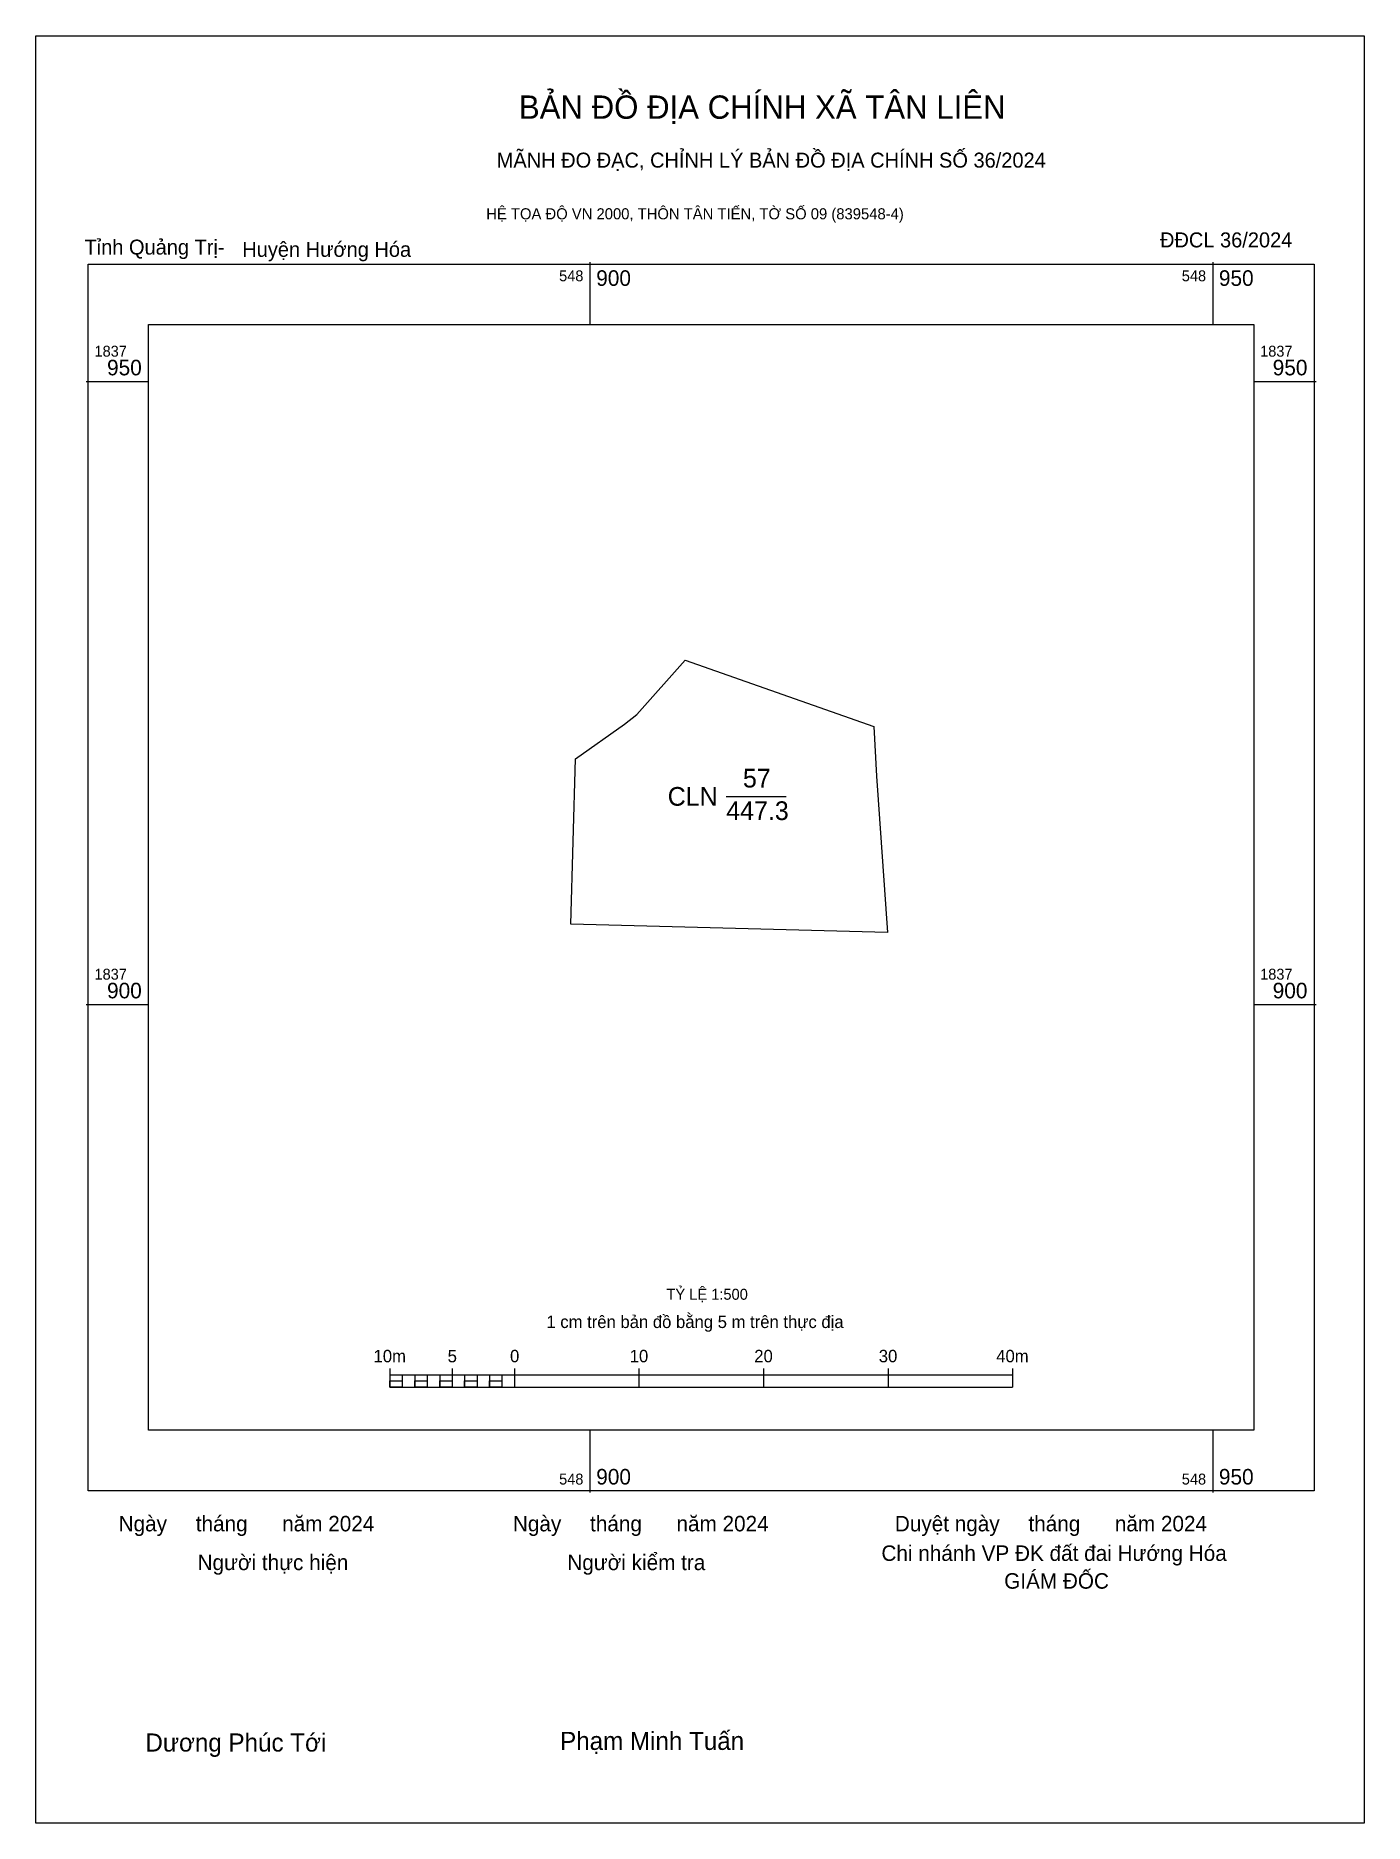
# Model space of a CAD drawing. Extents: x 548855 to 548962, y 1837834 to 1837978.
import ezdxf

# ---------------------------------------------------------------- set-up
doc = ezdxf.new("R2010")
doc.units = 0
for name, color, linetype in [('Level 10', 7, 'Continuous'), ('Level 13', 7, 'Continuous'), ('Level 15', 7, 'Continuous'), ('Level 6', 7, 'Continuous'), ('Level 62', 7, 'Continuous'), ('Level 63', 7, 'Continuous'), ('Level 9', 7, 'Continuous')]:
    doc.layers.add(name, color=color, linetype=linetype)

msp = doc.modelspace()

# ---------------------------------------------------------------- linework, layer by layer
at = {"layer": 'Level 10'}
msp.add_line((548910.94, 1837916.71), (548915.74, 1837916.71), dxfattribs=at)
msp.add_lwpolyline([(548898.46, 1837906.46), (548898.84, 1837919.73), (548902.76, 1837922.51), (548903.75, 1837923.27), (548907.65, 1837927.63), (548922.8, 1837922.33), (548923.01, 1837918.33), (548923.9, 1837905.79)], close=True, dxfattribs=at)
at = {"layer": 'Level 15'}
msp.add_lwpolyline([(548855.49, 1837977.75), (548962.17, 1837977.75), (548962.17, 1837834.3), (548855.49, 1837834.3)], close=True, dxfattribs=at)
at = {"layer": 'Level 62'}
msp.add_lwpolyline([(548864.55, 1837954.58), (548953.31, 1837954.58), (548953.31, 1837865.83), (548864.55, 1837865.83)], close=True, dxfattribs=at)
at = {"layer": 'Level 63'}
for p, q in [((548900, 1837959.58), (548900, 1837954.58)), ((548950, 1837959.58), (548950, 1837954.58)), ((548859.55, 1837950), (548864.55, 1837950)), ((548953.31, 1837950), (548958.31, 1837950)), ((548859.55, 1837900), (548864.55, 1837900)), ((548953.31, 1837900), (548958.31, 1837900)), ((548883.93, 1837870.79), (548883.93, 1837869.29)), ((548883.93, 1837870.29), (548933.93, 1837870.29)), ((548884.93, 1837870.29), (548884.93, 1837869.29)), ((548885.93, 1837870.29), (548885.93, 1837869.29)), ((548886.93, 1837870.29), (548886.93, 1837869.29)), ((548887.93, 1837870.29), (548887.93, 1837869.29)), ((548888.93, 1837870.79), (548888.93, 1837869.29)), ((548888.93, 1837870.29), (548888.93, 1837869.29)), ((548889.93, 1837870.29), (548889.93, 1837869.29)), ((548890.93, 1837870.29), (548890.93, 1837869.29)), ((548891.93, 1837870.29), (548891.93, 1837869.29)), ((548892.93, 1837870.29), (548892.93, 1837869.29)), ((548893.93, 1837870.79), (548893.93, 1837869.29)), ((548893.93, 1837870.29), (548893.93, 1837869.29)), ((548903.93, 1837870.79), (548903.93, 1837869.29)), ((548913.93, 1837870.79), (548913.93, 1837869.29)), ((548923.93, 1837870.79), (548923.93, 1837869.29)), ((548933.93, 1837870.79), (548933.93, 1837869.29)), ((548883.93, 1837869.29), (548933.93, 1837869.29)), ((548900, 1837865.83), (548900, 1837860.83)), ((548950, 1837865.83), (548950, 1837860.83))]:
    msp.add_line(p, q, dxfattribs=at)
for points in [[(548859.71, 1837959.43), (548958.15, 1837959.43), (548958.15, 1837860.98), (548859.71, 1837860.98)], [(548883.93, 1837869.79), (548884.93, 1837869.79), (548884.93, 1837869.29), (548883.93, 1837869.29)], [(548883.93, 1837869.79), (548884.93, 1837869.79), (548884.93, 1837869.29), (548883.93, 1837869.29)], [(548885.93, 1837869.79), (548886.93, 1837869.79), (548886.93, 1837869.29), (548885.93, 1837869.29)], [(548887.93, 1837869.79), (548888.93, 1837869.79), (548888.93, 1837869.29), (548887.93, 1837869.29)], [(548889.93, 1837869.79), (548890.93, 1837869.79), (548890.93, 1837869.29), (548889.93, 1837869.29)], [(548891.93, 1837869.79), (548892.93, 1837869.79), (548892.93, 1837869.29), (548891.93, 1837869.29)]]:
    msp.add_lwpolyline(points, close=True, dxfattribs=at)

# ---------------------------------------------------------------- texts
at = {"layer": 'Level 13'}
for s, p in [('57', (548912.28, 1837917.42)), ('CLN', (548906.24, 1837915.96)), ('447.3', (548910.94, 1837914.81))]:
    msp.add_text(s, height=1.5, dxfattribs=at).set_placement(p)
at = {"layer": 'Level 6'}
msp.add_text('TỶ LỆ 1:500', height=0.879, dxfattribs=at).set_placement((548906.14, 1837876.31))
at = {"layer": 'Level 63'}
for s, height, p in [('BẢN ĐỒ ĐỊA CHÍNH XÃ TÂN LIÊN', 1.8718, (548894.29, 1837971.09)), ('MÃNH ĐO ĐẠC, CHỈNH LÝ BẢN ĐỒ ĐỊA CHÍNH SỐ 36/2024', 1.2011, (548892.51, 1837967.17)), ('HỆ TỌA ĐỘ VN 2000, THÔN TÂN TIẾN, TỜ SỐ 09 (839548-4)', 0.8891, (548891.67, 1837963.02)), ('548', 0.875, (548897.52, 1837958.05)), ('900', 1.25, (548900.5, 1837957.68)), ('548', 0.875, (548947.52, 1837958.05)), ('950', 1.25, (548950.5, 1837957.68)), ('1837', 0.875, (548860.21, 1837952)), ('1837', 0.875, (548953.81, 1837952)), ('950', 1.25, (548861.22, 1837950.5)), ('950', 1.25, (548954.82, 1837950.5)), ('1837', 0.875, (548860.21, 1837902)), ('1837', 0.875, (548953.81, 1837902)), ('900', 1.25, (548861.22, 1837900.5)), ('900', 1.25, (548954.82, 1837900.5)), ('1 cm trên bản đồ bằng 5 m trên thực địa', 1, (548896.5, 1837874.04)), ('10m', 1, (548882.62, 1837871.29)), ('5', 1, (548888.57, 1837871.29)), ('0', 1, (548893.58, 1837871.29)), ('10', 1, (548903.19, 1837871.29)), ('20', 1, (548913.19, 1837871.29)), ('30', 1, (548923.19, 1837871.29)), ('40m', 1, (548932.62, 1837871.29)), ('900', 1.25, (548900.5, 1837861.48)), ('950', 1.25, (548950.5, 1837861.48)), ('548', 0.875, (548897.52, 1837861.48)), ('548', 0.875, (548947.52, 1837861.48)), ('Ngày     tháng      năm 2024', 1.2442, (548862.15, 1837857.72)), ('Ngày     tháng      năm 2024', 1.2442, (548893.81, 1837857.72)), ('Duyệt ngày     tháng      năm 2024', 1.2442, (548924.48, 1837857.72)), ('Chi nhánh VP ĐK đất đai Hướng Hóa', 1.2442, (548923.4, 1837855.35)), ('Người thực hiện', 1.2442, (548868.49, 1837854.61)), ('Người kiểm tra', 1.2442, (548898.18, 1837854.61)), ('GIÁM ĐỐC', 1.244, (548933.26, 1837853.12)), ('Dương Phúc Tới', 1.4512, (548864.3, 1837840.05)), ('Phạm Minh Tuấn', 1.4512, (548897.6, 1837840.18))]:
    msp.add_text(s, height=height, dxfattribs=at).set_placement(p)
at = {"layer": 'Level 9'}
for s, p in [('Tỉnh Quảng Trị-', (548859.41, 1837960.19)), ('ĐĐCL 36/2024', (548945.77, 1837960.77)), ('Huyện Hướng Hóa', (548872.08, 1837960.01))]:
    msp.add_text(s, height=1.2011, dxfattribs=at).set_placement(p)

doc.saveas('drawing.dxf')
